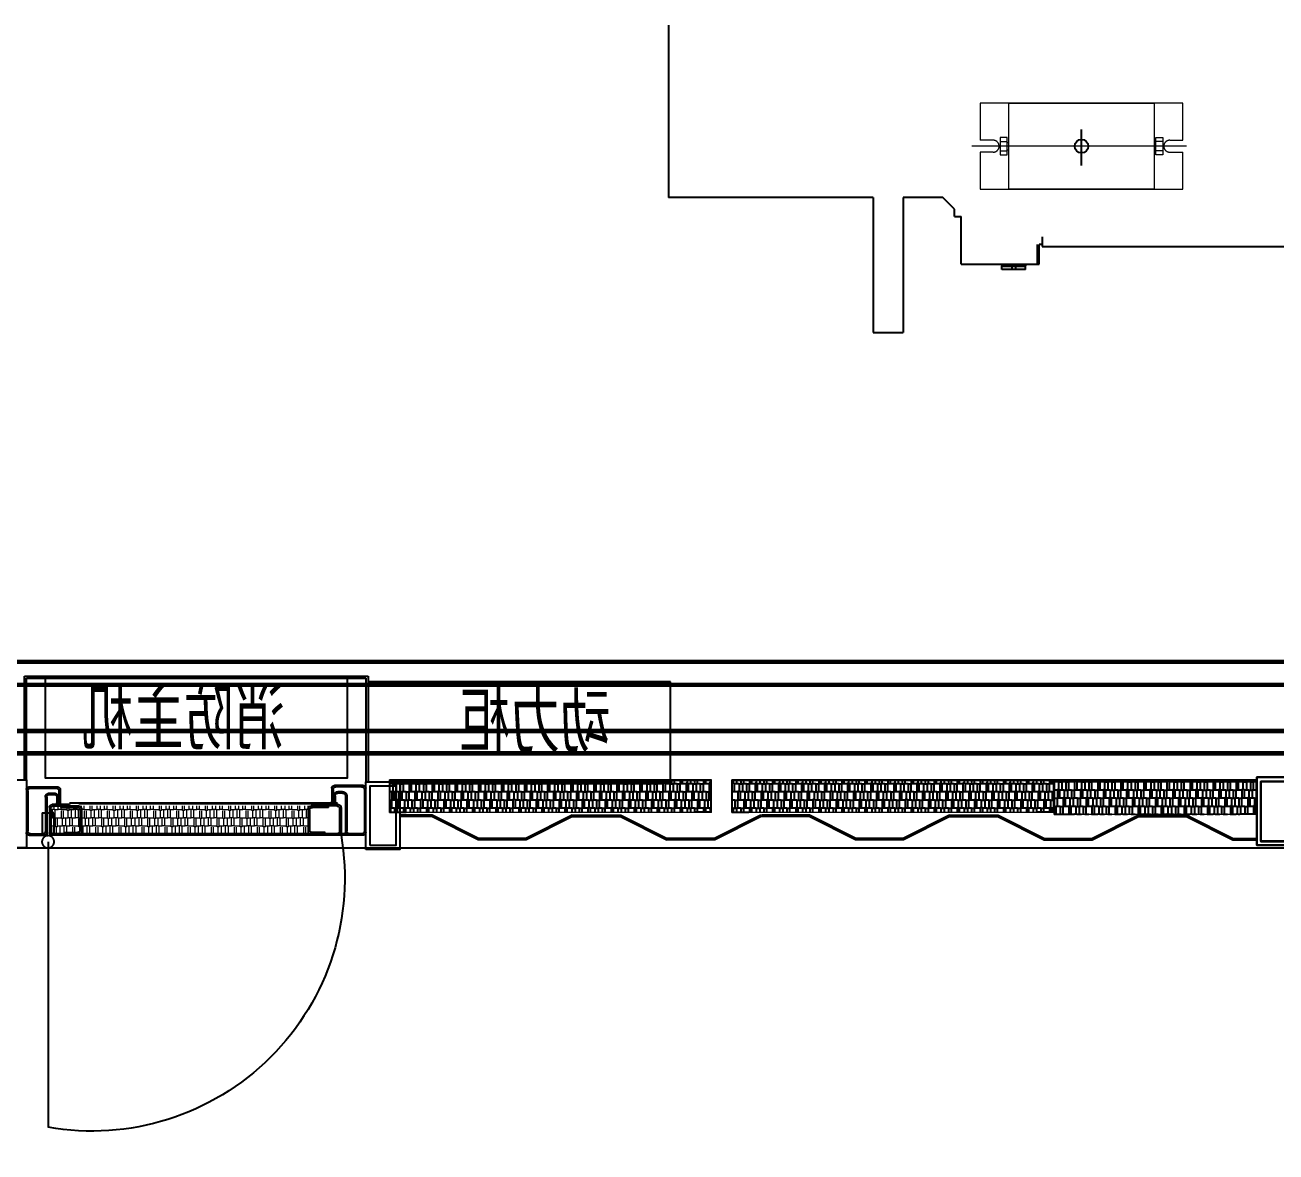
# Model space of a CAD drawing. Extents: x 758840 to 1108724, y -102573 to 143521.
# Drawn here: x 830926 to 832769, y 111140 to 112800 of the extents above; entities that cross this region are included whole.
import ezdxf

# ---------------------------------------------------------------- set-up
doc = ezdxf.new("R2010")
doc.units = 0
doc.header["$LTSCALE"] = 1000
doc.header["$MEASUREMENT"] = 0
for name, pattern in [('CENTER', [2, 1.25, -0.25, 0.25, -0.25]), ('CENTER2', [1.125, 0.75, -0.125, 0.125, -0.125]), ('PHANTOM2', [1.25, 0.625, -0.125, 0.125, -0.125, 0.125, -0.125])]:
    doc.linetypes.add(name, pattern=pattern)
for name, color, linetype in [('0825底图', 253, 'Continuous'), ('100X50X5', 7, 'Continuous'), ('ASS_MEMBER', 7, 'Continuous'), ('PARTLIST', 131, 'CENTER2'), ('PUB_HATCH', 8, 'Continuous'), ('室外柴油发电', 241, 'Continuous')]:
    doc.layers.add(name, color=color, linetype=linetype)
for name, color, linetype, lineweight in [('3中心线层', 1, 'CENTER', 15), ('AM_8', 1, 'Continuous', 25), ('Phantom', 4, 'PHANTOM2', 15)]:
    doc.layers.add(name, color=color, linetype=linetype, lineweight=lineweight)
doc.styles.get("Standard").update_dxf_attribs({"font": 'gbenor.shx', "bigfont": 'gbcbig.shx'})
doc.styles.add('仅标题中使用！', font='times.ttf', dxfattribs={"width": 0.7})

# ---------------------------------------------------------------- blocks, each defined once
blk = doc.blocks.new('+2HDFH2')
at = {"layer": 'Phantom'}
h = blk.add_hatch(dxfattribs=at)
h.set_pattern_fill('AR-RSHKE', color=256, style=0)
h.set_pattern_definition([(7e-15, (7167.796, 21583.41), (25.5, 12), [6, -5, 7, -3, 9, -4]), (7e-15, (7173.796, 21583.91), (25.5, 12), [5, -19, 4, -6]), (7e-15, (7185.796, 21582.66), (25.5, 12), [3, -31]), (90, (7167.796, 21583.41), (-8.5, 12), [11.5, -36.5]), (90, (7173.796, 21583.41), (-8.5, 12), [11.25, -36.75]), (90, (7178.796, 21583.41), (-8.5, 12), [10.5, -37.5]), (90, (7185.796, 21582.66), (-8.5, 12), [11.5, -36.5]), (90, (7188.796, 21582.66), (-8.5, 12), [11.5, -36.5]), (90, (7197.796, 21583.41), (-8.5, 12), [11, -37])])
edge = h.paths.add_edge_path()
edge.add_line((16481.7, 7881.5), (16481.7, 7922.5))
edge.add_line((16481.7, 7922.5), (16098.3, 7922.5))
edge.add_arc((16095.9, 7912.7), 10.1, 50.6706, 76.1993, ccw=False)
edge.add_line((16102.3, 7920.5), (16102.3, 7883.5))
edge.add_line((16102.3, 7883.5), (16481.7, 7881.5))
blk.add_line((16485.7, 7869.8), (16485.7, 7449.3))
blk.add_arc((16421.1, 7816.1), 372.5, 170.2015, 279.9848)
at = {"layer": 'PARTLIST'}
for p, q in [((16017.7, 7883.5), (16017.7, 7948.7)), ((16019.7, 7946.7), (16019.7, 7885.5)), ((16021.7, 7952.7), (16063.7, 7952.7)), ((16023.7, 7950.7), (16061.7, 7950.7)), ((16051.7, 7943.6), (16058.7, 7943.6)), ((16065.7, 7946.7), (16065.7, 7929.1)), ((16067.7, 7948.7), (16067.7, 7929.1)), ((16467.7, 7946.6), (16467.7, 7927)), ((16469.7, 7944.6), (16469.7, 7927)), ((16513.7, 7950.6), (16471.7, 7950.6)), ((16511.7, 7948.6), (16473.7, 7948.6)), ((16515.7, 7948.2), (16517.7, 7948.2)), ((16515.7, 7944.6), (16515.7, 7885.5)), ((16517.7, 7946.6), (16517.7, 7883.5)), ((16045.7, 7937.6), (16045.7, 7885.5)), ((16047.7, 7937.6), (16047.7, 7883.5)), ((16051.7, 7941.6), (16058.7, 7941.6)), ((16059.5, 7926.6), (16454.2, 7926.6)), ((16062.7, 7937.6), (16062.7, 7929.1)), ((16064.7, 7937.6), (16064.7, 7929.1)), ((16073.3, 7925.8), (16440.5, 7925.8)), ((16470.7, 7935.5), (16470.7, 7927)), ((16472.7, 7935.5), (16472.7, 7927)), ((16483.7, 7941.5), (16476.7, 7941.5)), ((16483.7, 7939.5), (16476.7, 7939.5)), ((16487.7, 7935.5), (16487.7, 7883.5)), ((16489.7, 7935.5), (16489.7, 7885.5)), ((16054.1, 7920.5), (16054.1, 7883.5)), ((16056.1, 7918.5), (16056.1, 7885.5)), ((16058.1, 7924.5), (16084.5, 7924.5)), ((16060.1, 7922.5), (16084.5, 7922.5)), ((16072.3, 7922.5), (16098.3, 7922.5)), ((16072.3, 7920.5), (16072.3, 7922.5)), ((16072.3, 7920.5), (16096.3, 7920.5)), ((16084.5, 7924.5), (16084.5, 7922.5)), ((16100.3, 7916.5), (16100.3, 7887.5)), ((16102.3, 7922.5), (16102.3, 7881.5)), ((16436.5, 7918.5), (16436.5, 7881.5)), ((16438.5, 7912.5), (16436.5, 7912.5)), ((16438.5, 7916.5), (16438.5, 7887.5)), ((16466.5, 7922.5), (16440.5, 7922.5)), ((16466.5, 7920.5), (16442.5, 7920.5)), ((16454.2, 7924.5), (16454.2, 7922.5)), ((16454.2, 7924.5), (16479.7, 7924.5)), ((16477.7, 7922.5), (16454.2, 7922.5)), ((16466.5, 7920.5), (16466.5, 7922.5)), ((16477.2, 7912.5), (16477.2, 7881.5)), ((16477.2, 7912.5), (16481.7, 7912.5)), ((16481.7, 7918.5), (16481.7, 7884.5)), ((16483.7, 7920.5), (16483.7, 7883.5)), ((16487.7, 7912.5), (16483.7, 7912.5)), ((16483.7, 7912.5), (16483.7, 7878.6)), ((16487.7, 7912.5), (16487.7, 7878.6)), ((16494.2, 7912.5), (16489.7, 7912.5)), ((16494.2, 7912.5), (16494.2, 7881.5)), ((16019.7, 7890.8), (16017.7, 7890.8)), ((16515.7, 7900.8), (16517.7, 7900.8)), ((16021.7, 7879.5), (16043.7, 7879.5)), ((16023.7, 7881.5), (16041.7, 7881.5)), ((16033.1, 7879.5), (16479.7, 7879.5)), ((16035.1, 7881.5), (16478.7, 7881.5)), ((16077.3, 7881.5), (16077.3, 7883.5)), ((16077.3, 7883.5), (16096.3, 7883.5)), ((16092.3, 7881.5), (16077.3, 7881.5)), ((16438.5, 7887.7), (16436.5, 7887.7)), ((16461.5, 7883.5), (16442.5, 7883.5)), ((16446.5, 7881.5), (16461.5, 7881.5)), ((16461.5, 7881.5), (16461.5, 7883.5)), ((16481.7, 7884.5), (16478.8, 7881.5)), ((16513.7, 7879.5), (16491.7, 7879.5)), ((16511.7, 7881.5), (16493.7, 7881.5))]:
    blk.add_line(p, q, dxfattribs=at)
blk.add_circle((16485.7, 7869.8), 9, dxfattribs=at)
for centre, radius, start, end in [((16021.7, 7948.7), 4, 90, 180), ((16023.7, 7946.7), 4, 90, 180), ((16051.7, 7937.6), 6, 90, 180), ((16058.7, 7937.6), 6, 0, 90), ((16061.7, 7946.7), 4, 0, 90), ((16063.7, 7948.7), 4, 0, 90), ((16471.7, 7946.6), 4, 90, 180), ((16473.7, 7944.6), 4, 90, 180), ((16511.7, 7944.6), 4, 0, 90), ((16513.7, 7946.6), 4, 0, 90), ((16051.7, 7937.6), 4, 90, 180), ((16058.7, 7937.6), 4, 0, 90), ((16065.2, 7929.1), 2.5, 180, 0), ((16065.2, 7929.1), 0.5, 180, 0), ((16470.2, 7927), 2.5, 180, 0), ((16470.2, 7927), 0.5, 180, 0), ((16476.7, 7935.5), 6, 90, 180), ((16476.7, 7935.5), 4, 90, 180), ((16483.7, 7935.5), 6, 0, 90), ((16483.7, 7935.5), 4, 0, 90), ((16058.1, 7920.5), 4, 90, 180), ((16060.1, 7918.5), 4, 90, 180), ((16096.3, 7916.5), 4, 0, 90), ((16098.3, 7918.5), 4, 0, 90), ((16440.5, 7918.5), 4, 90, 180), ((16442.5, 7916.5), 4, 90, 180), ((16477.7, 7918.5), 4, 0, 90), ((16479.7, 7920.5), 4, 0, 90), ((16021.7, 7883.5), 4, 180, 270), ((16023.7, 7885.5), 4, 180, 270), ((16041.7, 7885.5), 4, 270, 0), ((16043.7, 7883.5), 4, 270, 0), ((16058.1, 7883.5), 4, 180, 270), ((16060.1, 7885.5), 4, 180, 270), ((16096.3, 7887.5), 4, 270, 0), ((16442.5, 7887.5), 4, 180, 270), ((16478.7, 7884.5), 3, 270, 0), ((16479.7, 7883.5), 4, 270, 0), ((16491.7, 7883.5), 4, 180, 270), ((16493.7, 7885.5), 4, 180, 270), ((16511.7, 7885.5), 4, 270, 0), ((16513.7, 7883.5), 4, 270, 0)]:
    blk.add_arc(centre, radius, start, end, dxfattribs=at)
blk = doc.blocks.new('侧网板')
h = blk.add_hatch()
h.set_pattern_fill('AR-RSHKE', color=4, style=0)
h.set_pattern_definition([(0, (0, 50), (25.5, 12), [6, -5, 7, -3, 9, -4]), (0, (6, 50.5), (25.5, 12), [5, -19, 4, -6]), (0, (18, 49.25), (25.5, 12), [3, -31]), (90, (0, 50), (-8.5, 12), [11.5, -36.5]), (90, (6, 50), (-8.5, 12), [11.25, -36.75]), (90, (11, 50), (-8.5, 12), [10.5, -37.5]), (90, (18, 49.25), (-8.5, 12), [11.5, -36.5]), (90, (21, 49.25), (-8.5, 12), [11.5, -36.5]), (90, (30, 50), (-8.5, 12), [11, -37])])
h.paths.add_polyline_path([(44394.9, 13537.8), (44394.9, 13583.8), (44418.9, 13583.8), (44418.9, 13584.8), (44843.7, 13584.8), (44843.7, 13583.8), (44867.7, 13583.8), (44867.7, 13537.8)])
at = {"layer": '3中心线层'}
for p, q in [((44393.9, 13584.8), (44393.9, 13536.8)), ((44393.9, 13584.8), (44418.9, 13584.8)), ((44394.9, 13583.8), (44394.9, 13537.8)), ((44394.9, 13583.8), (44418.9, 13583.8)), ((44418.9, 13584.8), (44418.9, 13583.8)), ((44418.9, 13584.8), (44843.7, 13584.8)), ((44868.7, 13584.8), (44843.7, 13584.8)), ((44843.7, 13584.8), (44843.7, 13583.8)), ((44867.7, 13583.8), (44843.7, 13583.8)), ((44867.7, 13583.8), (44867.7, 13537.8)), ((44868.7, 13584.8), (44868.7, 13536.8)), ((44393.9, 13536.8), (44868.7, 13536.8)), ((44394.9, 13537.8), (44867.7, 13537.8))]:
    blk.add_line(p, q, dxfattribs=at)
blk = doc.blocks.new('侧检修门')
at = {"layer": 'Phantom'}
h = blk.add_hatch(dxfattribs=at)
h.set_pattern_fill('AR-RSHKE', color=256, style=0)
h.set_pattern_definition([(7e-15, (5329.214, 23746.666), (25.5, 12), [6, -5, 7, -3, 9, -4]), (7e-15, (5335.214, 23747.166), (25.5, 12), [5, -19, 4, -6]), (7e-15, (5347.214, 23745.916), (25.5, 12), [3, -31]), (90, (5329.214, 23746.666), (-8.5, 12), [11.5, -36.5]), (90, (5335.214, 23746.666), (-8.5, 12), [11.25, -36.75]), (90, (5340.214, 23746.666), (-8.5, 12), [10.5, -37.5]), (90, (5347.214, 23745.916), (-8.5, 12), [11.5, -36.5]), (90, (5350.214, 23745.916), (-8.5, 12), [11.5, -36.5]), (90, (5359.214, 23746.666), (-8.5, 12), [11, -37])])
edge = h.paths.add_edge_path()
edge.add_line((14893.1, 10044.8), (14893.1, 10085.8))
edge.add_line((14893.1, 10085.8), (14109.7, 10085.8))
edge.add_arc((14109.7, 10081.8), 4, 0, 90, ccw=False)
edge.add_line((14113.7, 10081.8), (14113.7, 10044.8))
edge.add_line((14113.7, 10044.8), (14893.1, 10044.8))
for p, q in [((14029.1, 10046.8), (14029.1, 10138.8)), ((14897.1, 10033.1), (14897.1, 9101.4))]:
    blk.add_line(p, q)
for points in [[(14029.1, 10022.8), (14029.1, 10122.8), (13979.1, 10122.8), (13979.1, 10022.8)], [(14979.1, 10020.8), (14979.1, 10120.8), (14929.1, 10120.8), (14929.1, 10020.8)], [(14929.1, 10020.8), (14929.1, 10120.8), (14979.1, 10120.8), (14979.1, 10020.8)], [(14023.1, 10028.8), (14023.1, 10116.8), (13985.1, 10116.8), (13985.1, 10028.8)], [(14973.1, 10026.8), (14973.1, 10114.8), (14935.1, 10114.8), (14935.1, 10026.8)], [(14935.1, 10026.4), (14935.1, 10114.4), (14973.1, 10114.4), (14973.1, 10026.4)]]:
    blk.add_lwpolyline(points, close=True)
blk.add_arc((14987, 10018.9), 921.9, 178.5138, 264.4003)
at = {"layer": 'PARTLIST'}
for p, q in [((14031.1, 10136.8), (14031.1, 10048.8)), ((14033.1, 10142.8), (14075.1, 10142.8)), ((14035.1, 10140.8), (14073.1, 10140.8)), ((14077.1, 10136.8), (14077.1, 10100.3)), ((14079.1, 10138.8), (14079.1, 10100.3)), ((14879.1, 10138.8), (14879.1, 10100.3)), ((14881.1, 10136.8), (14881.1, 10100.3)), ((14925.1, 10142.8), (14883.1, 10142.8)), ((14923.1, 10140.8), (14885.1, 10140.8)), ((14927.1, 10136.8), (14927.1, 10048.8)), ((14929.1, 10138.8), (14929.1, 10046.8)), ((14031.1, 10121.5), (14029.1, 10121.5)), ((14927.1, 10121.5), (14929.1, 10121.5)), ((14057.1, 10108.8), (14057.1, 10048.8)), ((14059.1, 10108.8), (14059.1, 10046.8)), ((14063.1, 10114.8), (14070.1, 10114.8)), ((14063.1, 10112.8), (14070.1, 10112.8)), ((14074.1, 10108.8), (14074.1, 10100.3)), ((14076.1, 10108.8), (14076.1, 10100.3)), ((14882.1, 10108.8), (14882.1, 10100.3)), ((14884.1, 10108.8), (14884.1, 10100.3)), ((14895.1, 10114.8), (14888.1, 10114.8)), ((14895.1, 10112.8), (14888.1, 10112.8)), ((14899.1, 10108.8), (14899.1, 10046.8)), ((14901.1, 10108.8), (14901.1, 10048.8)), ((14065.5, 10083.8), (14065.5, 10046.8)), ((14067.5, 10081.8), (14067.5, 10048.8)), ((14069.5, 10087.8), (14095.9, 10087.8)), ((14070.9, 10086.6), (14865.7, 10086.6)), ((14071.5, 10085.8), (14095.9, 10085.8)), ((14083.7, 10085.8), (14109.7, 10085.8)), ((14083.7, 10083.8), (14083.7, 10085.8)), ((14083.7, 10083.8), (14107.7, 10083.8)), ((14084.7, 10085.8), (14851.9, 10085.8)), ((14095.9, 10087.8), (14095.9, 10085.8)), ((14113.7, 10085.8), (14113.7, 10044.8)), ((14847.9, 10081.8), (14847.9, 10044.8)), ((14877.9, 10085.8), (14851.9, 10085.8)), ((14877.9, 10083.8), (14853.9, 10083.8)), ((14865.7, 10087.8), (14865.7, 10085.8)), ((14865.7, 10087.8), (14891.1, 10087.8)), ((14889.1, 10085.8), (14865.7, 10085.8)), ((14877.9, 10083.8), (14877.9, 10085.8)), ((14893.1, 10081.8), (14893.1, 10047.8)), ((14895.1, 10083.8), (14895.1, 10046.8)), ((14111.7, 10079.8), (14111.7, 10050.8)), ((14849.9, 10075.8), (14847.9, 10075.8)), ((14849.9, 10079.8), (14849.9, 10050.8)), ((14888.6, 10075.8), (14888.6, 10044.8)), ((14888.6, 10075.8), (14893.1, 10075.8)), ((14899.1, 10075.8), (14895.1, 10075.8)), ((14895.1, 10075.8), (14895.1, 10041.8)), ((14899.1, 10075.8), (14899.1, 10041.8)), ((14905.6, 10075.8), (14901.1, 10075.8)), ((14905.6, 10075.8), (14905.6, 10044.8)), ((14927.1, 10064.1), (14929.1, 10064.1)), ((14031.1, 10054.1), (14029.1, 10054.1)), ((14035.1, 10044.8), (14053.1, 10044.8)), ((14046.5, 10044.8), (14890.1, 10044.8)), ((14088.7, 10044.8), (14088.7, 10046.8)), ((14088.7, 10046.8), (14107.7, 10046.8)), ((14103.7, 10044.8), (14088.7, 10044.8)), ((14849.9, 10051), (14847.9, 10051)), ((14872.9, 10046.8), (14853.9, 10046.8)), ((14857.9, 10044.8), (14872.9, 10044.8)), ((14872.9, 10044.8), (14872.9, 10046.8)), ((14893.1, 10047.8), (14890.2, 10044.8)), ((14923.1, 10044.8), (14905.1, 10044.8)), ((14033.1, 10042.8), (14055.1, 10042.8)), ((14044.5, 10042.8), (14891.1, 10042.8)), ((14925.1, 10042.8), (14903.1, 10042.8))]:
    blk.add_line(p, q, dxfattribs=at)
blk.add_circle((14897.1, 10033.1), 9, dxfattribs=at)
for centre, radius, start, end in [((14033.1, 10138.8), 4, 90, 180), ((14035.1, 10136.8), 4, 90, 180), ((14073.1, 10136.8), 4, 0, 90), ((14075.1, 10138.8), 4, 0, 90), ((14883.1, 10138.8), 4, 90, 180), ((14885.1, 10136.8), 4, 90, 180), ((14923.1, 10136.8), 4, 0, 90), ((14925.1, 10138.8), 4, 0, 90), ((14063.1, 10108.8), 6, 90, 180), ((14063.1, 10108.8), 4, 90, 180), ((14070.1, 10108.8), 6, 0, 90), ((14070.1, 10108.8), 4, 0, 90), ((14076.6, 10100.3), 2.5, 180, 0), ((14076.6, 10100.3), 0.5, 180, 0), ((14881.6, 10100.3), 2.5, 180, 0), ((14881.6, 10100.3), 0.5, 180, 0), ((14888.1, 10108.8), 6, 90, 180), ((14888.1, 10108.8), 4, 90, 180), ((14895.1, 10108.8), 6, 0, 90), ((14895.1, 10108.8), 4, 0, 90), ((14069.5, 10083.8), 4, 90, 180), ((14071.5, 10081.8), 4, 90, 180), ((14107.7, 10079.8), 4, 0, 90), ((14109.7, 10081.8), 4, 0, 90), ((14851.9, 10081.8), 4, 90, 180), ((14853.9, 10079.8), 4, 90, 180), ((14889.1, 10081.8), 4, 0, 90), ((14891.1, 10083.8), 4, 0, 90), ((14033.1, 10046.8), 4, 180, 270), ((14035.1, 10048.8), 4, 180, 270), ((14053.1, 10048.8), 4, 270, 0), ((14055.1, 10046.8), 4, 270, 0), ((14069.5, 10046.8), 4, 180, 270), ((14071.5, 10048.8), 4, 180, 270), ((14107.7, 10050.8), 4, 270, 0), ((14853.9, 10050.8), 4, 180, 270), ((14890.1, 10047.8), 3, 270, 0), ((14891.1, 10046.8), 4, 270, 0), ((14903.1, 10046.8), 4, 180, 270), ((14905.1, 10048.8), 4, 180, 270), ((14923.1, 10048.8), 4, 270, 0), ((14925.1, 10046.8), 4, 270, 0)]:
    blk.add_arc(centre, radius, start, end, dxfattribs=at)
at = {"color": 0, "insert": (14392.3, 10184.5), "char_height": 15, "width": 2856.899, "attachment_point": 1}
blk.add_mtext('{\\fSimSun|b0|i0|c134|p2;\\C3;门的上面1个220V 防爆灯;\\P1个24或12V的应急灯，\\P带电池带充电}', dxfattribs=at)
blk = doc.blocks.new('1221')
blk.add_line((624790.1, -174264.2), (624790.1, -174317.1))
blk.add_circle((624790.1, -174292.7), 10)
at = {"layer": '3中心线层'}
for p, q in [((624660.1, -174283.9), (624640.8, -174283.9)), ((624670.1, -174285.7), (624680.5, -174285.7)), ((624680.5, -174287.3), (624683.2, -174287.3)), ((624899.7, -174287.3), (624897, -174287.3)), ((624910.1, -174285.7), (624899.7, -174285.7)), ((624920.1, -174283.9), (624939.3, -174283.9)), ((624635.5, -174292.7), (624951.6, -174292.7)), ((624660.1, -174301.4), (624640.8, -174301.4)), ((624670.1, -174299.6), (624680.5, -174299.6)), ((624680.5, -174298), (624683.2, -174298)), ((624899.7, -174298), (624897, -174298)), ((624910.1, -174299.6), (624899.7, -174299.6)), ((624920.1, -174301.4), (624939.3, -174301.4))]:
    blk.add_line(p, q, dxfattribs=at)
for points in [[(624939.3, -174283.9), (624939.3, -174229.2), (624640.8, -174229.2), (624640.8, -174283.9)], [(624640.8, -174301.4), (624640.8, -174356.2), (624939.3, -174356.2), (624939.3, -174301.4)]]:
    blk.add_lwpolyline(points, dxfattribs=at)
for points in [[(624683.2, -174229.2), (624897, -174229.2), (624897, -174356.2), (624683.2, -174356.2)], [(624670.1, -174280.2), (624680.5, -174280.2), (624680.5, -174305.4), (624670.1, -174305.4)], [(624910.1, -174280.2), (624899.7, -174280.2), (624899.7, -174305.4), (624910.1, -174305.4)]]:
    blk.add_lwpolyline(points, close=True, dxfattribs=at)
for centre, start, end in [((624660.1, -174292.7), 270, 90), ((624920.1, -174292.7), 90, 270)]:
    blk.add_arc(centre, 8.75, start, end, dxfattribs=at)
blk = doc.blocks.new('柴发集装箱')
h = blk.add_hatch()
h.set_pattern_fill('AR-RSHKE', color=4, style=0)
h.set_pattern_definition([(360, (4072525.461, 1955184.629), (25.5, -12), [6, -5, 7, -3, 9, -4]), (360, (4072531.461, 1955184.129), (25.5, -12), [5, -19, 4, -6]), (360, (4072543.461, 1955185.379), (25.5, -12), [3, -31]), (270, (4072525.461, 1955184.629), (-8.5, -12), [11.5, -36.5]), (270, (4072531.461, 1955184.629), (-8.5, -12), [11.25, -36.75]), (270, (4072536.461, 1955184.629), (-8.5, -12), [10.5, -37.5]), (270, (4072543.461, 1955185.379), (-8.5, -12), [11.5, -36.5]), (270, (4072546.461, 1955185.379), (-8.5, -12), [11.5, -36.5]), (270, (4072555.461, 1955184.629), (-8.5, -12), [11, -37])])
h.paths.add_polyline_path([(4117399.1, 1941646.8), (4117399.1, 1941647.8), (4117423.1, 1941647.8), (4117423.1, 1941696.8), (4117126.5, 1941696.8), (4117126.5, 1941647.8), (4117150.5, 1941647.8), (4117150.5, 1941646.8)])
at = {"color": 7}
for p, q in [((4117992.3, 1942809.9), (4117992.3, 1942555.6)), ((4117992.3, 1942809.9), (4117992.3, 1942555.6)), ((4117588.1, 1942555.7), (4117646.6, 1942555.7)), ((4117646.6, 1942555.7), (4117646.6, 1942357.2)), ((4117646.6, 1942555.6), (4117646.6, 1942357.2)), ((4117691, 1942555.6), (4117691, 1942357.2)), ((4117691, 1942555.6), (4117691, 1942357.2)), ((4117691, 1942555.6), (4117992.3, 1942555.6)), ((4117691, 1942357.2), (4117646.6, 1942357.2)), ((4117691, 1942357.2), (4117646.6, 1942357.2))]:
    blk.add_line(p, q, dxfattribs=at)
at = {"color": 2, "lineweight": 35}
for p, q in [((4121143.7, 1941873.1), (4114445.7, 1941873.1)), ((4121146.7, 1941871.1), (4114445.7, 1941871.1)), ((4121176, 1941839.2), (4114445.7, 1941840.3)), ((4119489, 1941837.1), (4114445.7, 1941837.1)), ((4113365.3, 1941771.4), (4121235.3, 1941771.4)), ((4113375.2, 1941768.4), (4121238.3, 1941768.4)), ((4113365.3, 1941735.4), (4121275, 1941735.4)), ((4113375.2, 1941738.4), (4121272, 1941738.4))]:
    blk.add_line(p, q, dxfattribs=at)
for p, q in [((4117228.5, 1941645.8), (4117160.5, 1941611.8)), ((4117229, 1941643.8), (4117161, 1941609.8)), ((4117300.5, 1941645.8), (4117228.5, 1941645.8)), ((4117300, 1941643.8), (4117229, 1941643.8)), ((4117300.5, 1941645.8), (4117229.5, 1941645.8)), ((4117368, 1941609.8), (4117300, 1941643.8)), ((4117368.5, 1941611.8), (4117300.5, 1941645.8)), ((4117506.5, 1941645.8), (4117438.5, 1941611.8)), ((4117507, 1941643.8), (4117439, 1941609.8)), ((4117578.5, 1941645.8), (4117506.5, 1941645.8)), ((4117578, 1941643.8), (4117507, 1941643.8)), ((4117578, 1941643.8), (4117646, 1941609.8)), ((4117578, 1941643.8), (4117646, 1941609.8)), ((4117578, 1941643.8), (4117646, 1941609.8)), ((4117578, 1941643.8), (4117646, 1941609.8)), ((4117578, 1941643.8), (4117646, 1941609.8)), ((4117578, 1941643.8), (4117646, 1941609.8)), ((4117578.5, 1941645.8), (4117646.5, 1941611.8)), ((4117578.5, 1941645.8), (4117646.5, 1941611.8)), ((4117578.5, 1941645.8), (4117646.5, 1941611.8)), ((4117578.5, 1941645.8), (4117646.5, 1941611.8)), ((4117578.5, 1941645.8), (4117646.5, 1941611.8)), ((4117578.5, 1941645.8), (4117646.5, 1941611.8)), ((4117716.4, 1941611.8), (4117784.4, 1941645.8)), ((4117716.4, 1941611.8), (4117784.4, 1941645.8)), ((4117716.4, 1941611.8), (4117784.4, 1941645.8)), ((4117716.4, 1941611.8), (4117784.4, 1941645.8)), ((4117716.4, 1941611.8), (4117784.4, 1941645.8)), ((4117716.4, 1941611.8), (4117784.4, 1941645.8)), ((4117716.9, 1941609.8), (4117784.9, 1941643.8)), ((4117716.9, 1941609.8), (4117784.9, 1941643.8)), ((4117716.9, 1941609.8), (4117784.9, 1941643.8)), ((4117716.9, 1941609.8), (4117784.9, 1941643.8)), ((4117716.9, 1941609.8), (4117784.9, 1941643.8)), ((4117716.9, 1941609.8), (4117784.9, 1941643.8)), ((4117784.4, 1941645.8), (4117855.4, 1941645.8)), ((4117784.4, 1941645.8), (4117855.4, 1941645.8)), ((4117784.4, 1941645.8), (4117855.4, 1941645.8)), ((4117784.4, 1941645.8), (4117855.4, 1941645.8)), ((4117784.4, 1941645.8), (4117855.4, 1941645.8)), ((4117784.4, 1941645.8), (4117855.4, 1941645.8)), ((4117784.9, 1941643.8), (4117855.9, 1941643.8)), ((4117784.9, 1941643.8), (4117855.9, 1941643.8)), ((4117784.9, 1941643.8), (4117855.9, 1941643.8)), ((4117784.9, 1941643.8), (4117855.9, 1941643.8)), ((4117784.9, 1941643.8), (4117855.9, 1941643.8)), ((4117784.9, 1941643.8), (4117855.9, 1941643.8)), ((4117855.9, 1941643.8), (4117923.9, 1941609.8)), ((4117855.9, 1941643.8), (4117923.9, 1941609.8)), ((4117855.9, 1941643.8), (4117923.9, 1941609.8)), ((4117855.9, 1941643.8), (4117923.9, 1941609.8)), ((4117855.9, 1941643.8), (4117923.9, 1941609.8)), ((4117855.9, 1941643.8), (4117923.9, 1941609.8)), ((4117856.4, 1941645.8), (4117924.4, 1941611.8)), ((4117856.4, 1941645.8), (4117924.4, 1941611.8)), ((4117856.4, 1941645.8), (4117924.4, 1941611.8)), ((4117856.4, 1941645.8), (4117924.4, 1941611.8)), ((4117856.4, 1941645.8), (4117924.4, 1941611.8)), ((4117856.4, 1941645.8), (4117924.4, 1941611.8)), ((4118062.4, 1941645.8), (4117994.4, 1941611.8)), ((4118062.4, 1941645.8), (4117994.4, 1941611.8)), ((4118062.4, 1941645.8), (4117994.4, 1941611.8)), ((4118062.4, 1941645.8), (4117994.4, 1941611.8)), ((4118062.4, 1941645.8), (4117994.4, 1941611.8)), ((4118062.4, 1941645.8), (4117994.4, 1941611.8)), ((4118062.9, 1941643.8), (4117994.9, 1941609.8)), ((4118062.9, 1941643.8), (4117994.9, 1941609.8)), ((4118062.9, 1941643.8), (4117994.9, 1941609.8)), ((4118062.9, 1941643.8), (4117994.9, 1941609.8)), ((4118062.9, 1941643.8), (4117994.9, 1941609.8)), ((4118062.9, 1941643.8), (4117994.9, 1941609.8)), ((4118134.4, 1941645.8), (4118062.4, 1941645.8)), ((4118134.4, 1941645.8), (4118062.4, 1941645.8)), ((4118134.4, 1941645.8), (4118062.4, 1941645.8)), ((4118134.4, 1941645.8), (4118062.4, 1941645.8)), ((4118134.4, 1941645.8), (4118062.4, 1941645.8)), ((4118134.4, 1941645.8), (4118062.4, 1941645.8)), ((4118133.9, 1941643.8), (4118062.9, 1941643.8)), ((4118133.9, 1941643.8), (4118062.9, 1941643.8)), ((4118133.9, 1941643.8), (4118062.9, 1941643.8)), ((4118133.9, 1941643.8), (4118062.9, 1941643.8)), ((4118133.9, 1941643.8), (4118062.9, 1941643.8)), ((4118133.9, 1941643.8), (4118062.9, 1941643.8)), ((4118133.9, 1941643.8), (4118201.9, 1941609.8)), ((4118133.9, 1941643.8), (4118201.9, 1941609.8)), ((4118133.9, 1941643.8), (4118201.9, 1941609.8)), ((4118133.9, 1941643.8), (4118201.9, 1941609.8)), ((4118133.9, 1941643.8), (4118201.9, 1941609.8)), ((4118133.9, 1941643.8), (4118201.9, 1941609.8)), ((4118134.4, 1941645.8), (4118202.4, 1941611.8)), ((4118134.4, 1941645.8), (4118202.4, 1941611.8)), ((4118134.4, 1941645.8), (4118202.4, 1941611.8)), ((4118134.4, 1941645.8), (4118202.4, 1941611.8)), ((4118134.4, 1941645.8), (4118202.4, 1941611.8)), ((4118134.4, 1941645.8), (4118202.4, 1941611.8)), ((4118272.4, 1941611.8), (4118340.4, 1941645.8)), ((4118272.4, 1941611.8), (4118340.4, 1941645.8)), ((4118272.4, 1941611.8), (4118340.4, 1941645.8)), ((4118272.4, 1941611.8), (4118340.4, 1941645.8)), ((4118272.4, 1941611.8), (4118340.4, 1941645.8)), ((4118272.4, 1941611.8), (4118340.4, 1941645.8)), ((4118272.9, 1941609.8), (4118340.9, 1941643.8)), ((4118272.9, 1941609.8), (4118340.9, 1941643.8)), ((4118272.9, 1941609.8), (4118340.9, 1941643.8)), ((4118272.9, 1941609.8), (4118340.9, 1941643.8)), ((4118272.9, 1941609.8), (4118340.9, 1941643.8)), ((4118272.9, 1941609.8), (4118340.9, 1941643.8)), ((4118340.4, 1941645.8), (4118388, 1941645.8)), ((4118340.4, 1941645.8), (4118388, 1941645.8)), ((4118340.4, 1941645.8), (4118388, 1941645.8)), ((4118340.4, 1941645.8), (4118388, 1941645.8)), ((4118340.4, 1941645.8), (4118388, 1941645.8)), ((4118340.4, 1941645.8), (4118388, 1941645.8)), ((4118340.9, 1941643.8), (4118388, 1941643.8)), ((4118340.9, 1941643.8), (4118388, 1941643.8)), ((4118340.9, 1941643.8), (4118388, 1941643.8)), ((4118340.9, 1941643.8), (4118388, 1941643.8)), ((4118340.9, 1941643.8), (4118388, 1941643.8)), ((4118340.9, 1941643.8), (4118388, 1941643.8)), ((4117160.5, 1941611.8), (4117125.5, 1941611.8)), ((4117161, 1941609.8), (4117125.5, 1941609.8)), ((4117439, 1941609.8), (4117368, 1941609.8)), ((4117438.5, 1941611.8), (4117368.5, 1941611.8)), ((4117646, 1941609.8), (4117716.9, 1941609.8)), ((4117646, 1941609.8), (4117716.9, 1941609.8)), ((4117646, 1941609.8), (4117716.9, 1941609.8)), ((4117646, 1941609.8), (4117716.9, 1941609.8)), ((4117646, 1941609.8), (4117716.9, 1941609.8)), ((4117646, 1941609.8), (4117716.9, 1941609.8)), ((4117646.5, 1941611.8), (4117716.4, 1941611.8)), ((4117646.5, 1941611.8), (4117716.4, 1941611.8)), ((4117646.5, 1941611.8), (4117716.4, 1941611.8)), ((4117646.5, 1941611.8), (4117716.4, 1941611.8)), ((4117646.5, 1941611.8), (4117716.4, 1941611.8)), ((4117646.5, 1941611.8), (4117716.4, 1941611.8)), ((4117923.9, 1941609.8), (4117994.9, 1941609.8)), ((4117923.9, 1941609.8), (4117994.9, 1941609.8)), ((4117923.9, 1941609.8), (4117994.9, 1941609.8)), ((4117923.9, 1941609.8), (4117994.9, 1941609.8)), ((4117923.9, 1941609.8), (4117994.9, 1941609.8)), ((4117923.9, 1941609.8), (4117994.9, 1941609.8)), ((4117924.4, 1941611.8), (4117994.4, 1941611.8)), ((4117924.4, 1941611.8), (4117994.4, 1941611.8)), ((4117924.4, 1941611.8), (4117994.4, 1941611.8)), ((4117924.4, 1941611.8), (4117994.4, 1941611.8)), ((4117924.4, 1941611.8), (4117994.4, 1941611.8)), ((4117924.4, 1941611.8), (4117994.4, 1941611.8)), ((4118201.9, 1941609.8), (4118272.9, 1941609.8)), ((4118201.9, 1941609.8), (4118272.9, 1941609.8)), ((4118201.9, 1941609.8), (4118272.9, 1941609.8)), ((4118201.9, 1941609.8), (4118272.9, 1941609.8)), ((4118201.9, 1941609.8), (4118272.9, 1941609.8)), ((4118201.9, 1941609.8), (4118272.9, 1941609.8)), ((4118202.4, 1941611.8), (4118272.4, 1941611.8)), ((4118202.4, 1941611.8), (4118272.4, 1941611.8)), ((4118202.4, 1941611.8), (4118272.4, 1941611.8)), ((4118202.4, 1941611.8), (4118272.4, 1941611.8)), ((4118202.4, 1941611.8), (4118272.4, 1941611.8)), ((4118202.4, 1941611.8), (4118272.4, 1941611.8))]:
    blk.add_line(p, q)
for points in [[(4109582.9, 1944597.8), (4122582.9, 1944597.8), (4122582.9, 1941597.8), (4109582.9, 1941597.8)], [(4109582.9, 1944597.8), (4122582.9, 1944597.8), (4122582.9, 1941597.8), (4109582.9, 1941597.8)], [(4118438, 1941595.2), (4118438, 1941695.2), (4118388, 1941695.2), (4118388, 1941595.2)], [(4118438, 1941595.2), (4118438, 1941695.2), (4118388, 1941695.2), (4118388, 1941595.2)], [(4118438, 1941595.2), (4118438, 1941695.2), (4118388, 1941695.2), (4118388, 1941595.2)], [(4118438, 1941595.2), (4118438, 1941695.2), (4118388, 1941695.2), (4118388, 1941595.2)], [(4118438, 1941595.2), (4118438, 1941695.2), (4118388, 1941695.2), (4118388, 1941595.2)], [(4118438, 1941595.2), (4118438, 1941695.2), (4118388, 1941695.2), (4118388, 1941595.2)], [(4118432, 1941601.2), (4118432, 1941689.2), (4118394, 1941689.2), (4118394, 1941601.2)], [(4118432, 1941601.2), (4118432, 1941689.2), (4118394, 1941689.2), (4118394, 1941601.2)], [(4118432, 1941601.2), (4118432, 1941689.2), (4118394, 1941689.2), (4118394, 1941601.2)], [(4118432, 1941601.2), (4118432, 1941689.2), (4118394, 1941689.2), (4118394, 1941601.2)], [(4118432, 1941601.2), (4118432, 1941689.2), (4118394, 1941689.2), (4118394, 1941601.2)], [(4118432, 1941601.2), (4118432, 1941689.2), (4118394, 1941689.2), (4118394, 1941601.2)]]:
    blk.add_lwpolyline(points, close=True)
at = {"color": 0}
for points in [[(4117989.5, 1941842.2), (4118435, 1941842.2), (4118435, 1941695.2), (4117989.5, 1941695.2)], [(4118465.4, 1941847.8), (4118910.9, 1941847.8), (4118910.9, 1941700.8), (4118465.4, 1941700.8)], [(4119018.3, 1941697.8), (4118938.3, 1941697.8), (4118938.3, 1941597.8), (4119018.3, 1941597.8)]]:
    blk.add_lwpolyline(points, close=True, dxfattribs=at)
blk.add_arc((4118383.9, 1941635.8), 453.1, 177.5356, 177.5989)
blk.add_arc((4118383.9, 1941635.8), 453.1, 177.5356, 177.5989)
blk.add_arc((4118383.9, 1941635.8), 453.1, 177.5356, 177.5989)
blk.add_arc((4118383.9, 1941635.8), 453.1, 177.5356, 177.5989)
blk.add_arc((4118383.9, 1941635.8), 453.1, 177.5356, 177.5989)
blk.add_arc((4118383.9, 1941635.8), 453.1, 177.5356, 177.5989)
at = {"layer": '100X50X5'}
for p, q in [((4118941.3, 1941850.8), (4118435, 1941850.8)), ((4118435, 1941850.8), (4118435, 1941695.2)), ((4118941.3, 1941850.8), (4118435, 1941850.8)), ((4118435, 1941850.8), (4118435, 1941695.2)), ((4118941.3, 1941850.8), (4118435, 1941850.8)), ((4118435, 1941850.8), (4118435, 1941695.2)), ((4118941.3, 1941850.8), (4118435, 1941850.8)), ((4118435, 1941850.8), (4118435, 1941695.2)), ((4118941.3, 1941850.8), (4118435, 1941850.8)), ((4118435, 1941850.8), (4118435, 1941695.2)), ((4118941.3, 1941850.8), (4118435, 1941850.8)), ((4118435, 1941850.8), (4118435, 1941695.2)), ((4118938.3, 1941847.8), (4118438, 1941847.8)), ((4118438, 1941847.8), (4118438, 1941695.2)), ((4118938.3, 1941847.8), (4118438, 1941847.8)), ((4118438, 1941847.8), (4118438, 1941695.2)), ((4118938.3, 1941847.8), (4118438, 1941847.8)), ((4118438, 1941847.8), (4118438, 1941695.2)), ((4118938.3, 1941847.8), (4118438, 1941847.8)), ((4118438, 1941847.8), (4118438, 1941695.2)), ((4118938.3, 1941847.8), (4118438, 1941847.8)), ((4118438, 1941847.8), (4118438, 1941695.2)), ((4118938.3, 1941847.8), (4118438, 1941847.8)), ((4118438, 1941847.8), (4118438, 1941695.2)), ((4118938.3, 1941697.8), (4118938.3, 1941847.8)), ((4118938.3, 1941697.8), (4118938.3, 1941847.8)), ((4118938.3, 1941697.8), (4118938.3, 1941847.8)), ((4118938.3, 1941697.8), (4118938.3, 1941847.8)), ((4118938.3, 1941697.8), (4118938.3, 1941847.8)), ((4118938.3, 1941697.8), (4118938.3, 1941847.8)), ((4118941.3, 1941697.8), (4118941.3, 1941850.8)), ((4118941.3, 1941697.8), (4118941.3, 1941850.8)), ((4118941.3, 1941697.8), (4118941.3, 1941850.8)), ((4118941.3, 1941697.8), (4118941.3, 1941850.8)), ((4118941.3, 1941697.8), (4118941.3, 1941850.8)), ((4118941.3, 1941697.8), (4118941.3, 1941850.8))]:
    blk.add_line(p, q, dxfattribs=at)
at = {"layer": '3中心线层'}
for p, q in [((4117125.5, 1941697.8), (4117424.1, 1941697.8)), ((4117125.5, 1941646.8), (4117125.5, 1941697.8)), ((4117126.5, 1941696.8), (4117423.1, 1941696.8)), ((4117126.5, 1941647.8), (4117126.5, 1941696.8)), ((4117423.1, 1941647.8), (4117423.1, 1941696.8)), ((4117424.1, 1941646.8), (4117424.1, 1941697.8)), ((4117125.5, 1941646.8), (4117150.5, 1941646.8)), ((4117126.5, 1941647.8), (4117150.5, 1941647.8)), ((4117150.5, 1941646.8), (4117150.5, 1941647.8)), ((4117150.5, 1941646.8), (4117399.1, 1941646.8)), ((4117423.1, 1941647.8), (4117399.1, 1941647.8)), ((4117399.1, 1941646.8), (4117399.1, 1941647.8)), ((4117424.1, 1941646.8), (4117399.1, 1941646.8))]:
    blk.add_line(p, q, dxfattribs=at)
at = {"layer": 'ASS_MEMBER', "color": 7}
for p, q in [((4117571.2, 1942538.8), (4117588.1, 1942555.7)), ((4117571.2, 1942527.8), (4117571.2, 1942538.8)), ((4117561.2, 1942457.8), (4117561.2, 1942527.8)), ((4117561.2, 1942457.8), (4117561.2, 1942527.8)), ((4117571.2, 1942527.8), (4117561.2, 1942527.8)), ((4117441.7, 1942483.8), (4116891.9, 1942483.8)), ((4117441.7, 1942483.8), (4116891.9, 1942483.8)), ((4117441.7, 1942497.7), (4117441.7, 1942483.8)), ((4117441.7, 1942486.8), (4117446.2, 1942486.8)), ((4117446.2, 1942457.8), (4117446.2, 1942486.8)), ((4117446.2, 1942457.8), (4117446.2, 1942486.8)), ((4117449.1, 1942486.8), (4117449.1, 1942457.8)), ((4117561.2, 1942457.8), (4117446.2, 1942457.8)), ((4117561.2, 1942457.8), (4117446.2, 1942457.8)), ((4117466.2, 1942449.8), (4117466.2, 1942454.8)), ((4117501.2, 1942454.8), (4117466.2, 1942454.8)), ((4117466.2, 1942449.8), (4117466.2, 1942454.8)), ((4117501.2, 1942454.8), (4117466.2, 1942454.8)), ((4117466.2, 1942449.8), (4117501.2, 1942449.8)), ((4117466.2, 1942449.8), (4117501.2, 1942449.8)), ((4117481.2, 1942457.8), (4117481.2, 1942449.8)), ((4117481.2, 1942457.8), (4117481.2, 1942449.8)), ((4117486.2, 1942449.8), (4117486.2, 1942457.8)), ((4117486.2, 1942449.8), (4117486.2, 1942457.8)), ((4117501.2, 1942449.8), (4117501.2, 1942454.8)), ((4117501.2, 1942449.8), (4117501.2, 1942454.8))]:
    blk.add_line(p, q, dxfattribs=at)
for centre, start, end in [((4117463.2, 1942454.8), 0, 85.2356), ((4117463.2, 1942454.8), 0, 85.2356), ((4117504.2, 1942454.8), 94.7645, 180), ((4117504.2, 1942454.8), 94.7645, 180)]:
    blk.add_arc(centre, 3, start, end, dxfattribs=at)
at = {"xscale": -1, "rotation": 180}
for name, p in [('1221', (3492593.8, 1768338.7)), ('侧网板', (4073030.2, 1955234.6)), ('侧网板', (4073534.9, 1955234.6)), ('侧网板', (4073534.9, 1955234.6)), ('侧网板', (4073534.9, 1955234.6)), ('侧网板', (4073534.9, 1955234.6)), ('侧网板', (4073534.9, 1955234.6)), ('侧网板', (4073534.9, 1955234.6))]:
    blk.add_blockref(name, p, dxfattribs=at)
blk.add_blockref('侧检修门', (4102146.4, 1931581))
at = {"layer": '100X50X5'}
blk.add_blockref('+2HDFH2', (4102420.7, 1933737), dxfattribs=at)
blk.add_blockref('+2HDFH2', (4102420.7, 1933737), dxfattribs=at)
blk.add_blockref('+2HDFH2', (4102420.7, 1933737), dxfattribs=at)
blk.add_blockref('+2HDFH2', (4102420.7, 1933737), dxfattribs=at)
blk.add_blockref('+2HDFH2', (4102420.7, 1933737), dxfattribs=at)
blk.add_blockref('+2HDFH2', (4102420.7, 1933737), dxfattribs=at)
at = {"layer": 'AM_8', "char_height": 78.025, "width": 4242.725, "attachment_point": 1, "style": '仅标题中使用！'}
for s, insert in [('{\\fSimSun|b0|i0|c134|p2;消防主机}', (4118557.5, 1941829.5)), ('{\\fSimSun|b0|i0|c134|p2;动力柜}', (4118076.9, 1941824.9))]:
    blk.add_mtext(s, dxfattribs=dict(at, insert=insert))

msp = doc.modelspace()

# ---------------------------------------------------------------- hatches: boundary and pattern name
at = {"layer": 'PUB_HATCH', "ltscale": 5}
h = msp.add_hatch(dxfattribs=at)
h.set_pattern_fill('AR-CONC', color=256, scale=500)
h.set_pattern_definition([(50, (17972.44, 56052.85), (910.92334, -79.6954), [95.25, -1047.75]), (355, (17972.4, 56052.85), (-176.2141, 955.2832), [76.2, -838.2]), (100.451, (18048.35, 56046.2), (734.7125, 875.5834), [80.95, -890.45]), (46.1842, (17972.4, 56306.9), (1355.3952, -210.2116), [142.875, -1571.625]), (96.6356, (18085.4, 56289.3), (1187.0212, 1237.1278), [121.425, -1335.675]), (351.184, (17972.4, 56306.9), (1187.023, 1237.1256), [114.3, -1257.3]), (21, (18099.44, 56243.35), (758.0744, -511.3276), [95.25, -1047.75]), (326, (18099.4, 56243.35), (309.0101, 920.9398), [76.2, -838.2]), (71.4514, (18162.6, 56200.7), (1067.0825, 409.6143), [80.95, -890.45]), (37.5, (17972.44, 56052.85), (15.44302, 422.7752), [0, -828.04, 0, -850.9, 0, -841.375]), (7.5, (17972.44, 56052.85), (334.09831, 500.90287), [0, -485.14, 0, -808.99, 0, -320.675]), (327.5, (17689.23, 56052.85), (677.95298, -28.64372), [0, -317.5, 0, -990.6, 0, -1314.45]), (317.5, (17562.23, 56052.85), (740.6459, 127.13246), [0, -412.75, 0, -657.86, 0, -933.45])])
edge = h.paths.add_edge_path()
edge.add_arc((792333.02, 100837.52), 15000, 90, 91.910213, ccw=False)
edge.add_line((792333.02, 115837.52), (794133.02, 115837.52))
edge.add_line((794133.02, 115837.52), (794133.02, 109837.52))
edge.add_line((794133.02, 109837.52), (847633.02, 109837.52))
edge.add_line((847633.02, 109837.52), (847633.02, 102837.52))
edge.add_line((847633.02, 102837.52), (791833.02, 102837.52))
edge.add_line((791833.02, 102837.52), (791833.02, 115829.18))

# ---------------------------------------------------------------- linework, layer by layer
at = {"layer": '室外柴油发电', "linetype": 'ByBlock', "lineweight": -3}
msp.add_lwpolyline([(827283.02, 111587.52), (840283.02, 111587.52), (840283.02, 114587.52), (827283.02, 114587.52)], close=True, dxfattribs=at)

# ---------------------------------------------------------------- block references
at = {"layer": '0825底图', "xscale": -1}
msp.add_blockref('柴发集装箱', (4949865.96, -1830010.27), dxfattribs=at)

doc.saveas('drawing.dxf')
